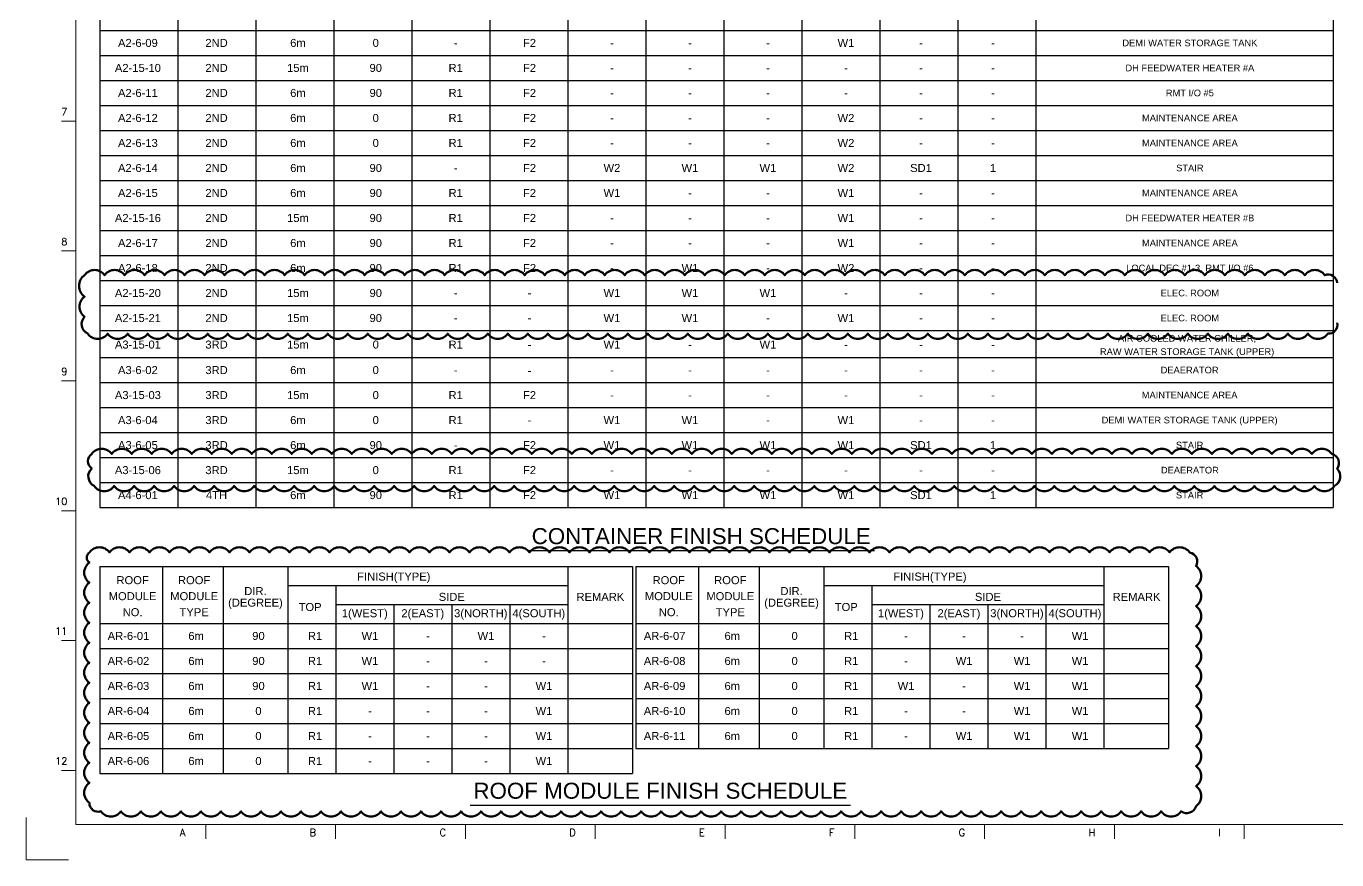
# Model space of a CAD drawing. Header units: millimetres. Extents: x -300 to 383236, y -195106 to -144646.
# Drawn here: x 311896 to 351206, y -195106 to -170110 of the extents above; entities that cross this region are included whole.
import ezdxf
from ezdxf.enums import TextEntityAlignment as Align

# ---------------------------------------------------------------- set-up
doc = ezdxf.new("R2010")
doc.units = ezdxf.units.MM
doc.header["$LTSCALE"] = 60
for name, color, linetype in [('1', 7, 'Continuous'), ('A-LINE02', 6, 'Continuous'), ('C_TEXT_CONTAINER NO', 7, 'Continuous')]:
    doc.layers.add(name, color=color, linetype=linetype)
for name, color, linetype, lineweight in [('C_REV', 4, 'Continuous', 50), ('TAN-TIT', 30, 'Continuous', 0), ('TITLE', 7, 'Continuous', 30)]:
    doc.layers.add(name, color=color, linetype=linetype, lineweight=lineweight)
doc.styles.add('Arial', font='arial.ttf')
doc.styles.add('COM', font='COMPLEX', dxfattribs={"height": 5})

# ---------------------------------------------------------------- blocks, each defined once
blk = doc.blocks.new('BORDER')
at = {"layer": 'TAN-TIT'}
for p, q in [((4977, 164680), (4977, 3520)), ((4977, 73830), (3534, 73830)), ((4977, 60851), (3534, 60851)), ((4977, 47872), (3534, 47872)), ((4977, 34894), (3534, 34894)), ((4977, 21915), (3534, 21915)), ((4977, 8937), (3534, 8937)), ((4977, 3520), (232823, 3520)), ((17955, 3520), (17955, 2078)), ((30934, 3520), (30934, 2078)), ((43912, 3520), (43912, 2078)), ((56891, 3520), (56891, 2078)), ((69870, 3520), (69870, 2078)), ((82848, 3520), (82848, 2078)), ((95827, 3520), (95827, 2078)), ((108806, 3520), (108806, 2078)), ((121784, 3520), (121784, 2078))]:
    blk.add_line(p, q, dxfattribs=at)
at = {"layer": 'TAN-TIT', "linetype": 'Continuous'}
for p, q in [((0, 4241), (0, 0)), ((0, 0), (4241, 0))]:
    blk.add_line(p, q, dxfattribs=at)
at = {"layer": 'TAN-TIT', "style": 'COM'}
for s, p in [('7', (4111, 74406)), ('8', (4111, 61428)), ('9', (4111, 48449)), ('10', (4111, 35471)), ('11', (4111, 22492)), ('12', (4111, 9513))]:
    blk.add_text(s, height=721, dxfattribs=at).set_placement(p, align=Align.RIGHT)
for s, p in [('A', (15359, 2366)), ('B', (28338, 2366)), ('C', (41317, 2366)), ('D', (54295, 2366)), ('E', (67274, 2366)), ('F', (80253, 2366)), ('G', (93231, 2366)), ('H', (106210, 2366)), ('I', (119188, 2366))]:
    blk.add_text(s, height=721, dxfattribs=at).set_placement(p)

msp = doc.modelspace()

# ---------------------------------------------------------------- linework, layer by layer
for p, q in [((314099, -146176.2), (314099, -184546.2)), ((316439, -146176.2), (316439, -184546.2)), ((318779, -146176.2), (318779, -184546.2)), ((321119, -146176.2), (321119, -184546.2)), ((323459, -146176.2), (323459, -184546.2)), ((337499, -146176.2), (337499, -184546.2)), ((342179, -146176.2), (342179, -184546.2)), ((351099, -146176.2), (351099, -184546.2)), ((325799, -146746.2), (325799, -184546.2)), ((328139, -146746.2), (328139, -184546.2)), ((330479, -147316.2), (330479, -184546.2)), ((332819, -147316.2), (332819, -184546.2)), ((335159, -147316.2), (335159, -184546.2)), ((339839, -147316.2), (339839, -184546.2)), ((314099, -170236.2), (351099, -170236.2)), ((314099, -170986.2), (351099, -170986.2)), ((314099, -171736.2), (351099, -171736.2)), ((314099, -172486.2), (351099, -172486.2)), ((314099, -173236.2), (351099, -173236.2)), ((314099, -173986.2), (351099, -173986.2)), ((314099, -174736.2), (351099, -174736.2)), ((314099, -175486.2), (351099, -175486.2)), ((314099, -176236.2), (351099, -176236.2)), ((314099, -176986.2), (351099, -176986.2)), ((314099, -177736.2), (351099, -177736.2)), ((314099, -178486.2), (351099, -178486.2)), ((314099, -179236.2), (351099, -179236.2)), ((314099, -180046.2), (351099, -180046.2)), ((314099, -180796.2), (351099, -180796.2)), ((314099, -181546.2), (351099, -181546.2)), ((314099, -182296.2), (351099, -182296.2)), ((314099, -183046.2), (351099, -183046.2)), ((314099, -183796.2), (351099, -183796.2)), ((314099, -184546.2), (351099, -184546.2)), ((314099, -186309), (314099, -192519)), ((314099, -186309), (330080.8, -186309)), ((315981.5, -186309), (315981.5, -192519)), ((317800.8, -186309), (317800.8, -192519)), ((319740.8, -186309), (319740.8, -192519)), ((328140.8, -186309), (328140.8, -192519)), ((330080.8, -186309), (330080.8, -192519)), ((330180.8, -186309), (330180.8, -191769)), ((330180.8, -186309), (330180.8, -191769)), ((330180.8, -186309), (346162.5, -186309)), ((332063.2, -186309), (332063.2, -191769)), ((333882.5, -186309), (333882.5, -191769)), ((335822.5, -186309), (335822.5, -191769)), ((344222.5, -186309), (344222.5, -191769)), ((346162.5, -186309), (346162.5, -191769)), ((319740.8, -186879), (328140.8, -186879)), ((321180.8, -186879), (321180.8, -192519)), ((335822.5, -186879), (344222.5, -186879)), ((337262.5, -186879), (337262.5, -191769)), ((321180.8, -187449), (328140.8, -187449)), ((322920.8, -187449), (322920.8, -192519)), ((324660.8, -187449), (324660.8, -192519)), ((326400.8, -187449), (326400.8, -192519)), ((337262.5, -187449), (344222.5, -187449)), ((339002.5, -187449), (339002.5, -191769)), ((340742.5, -187449), (340742.5, -191769)), ((342482.5, -187449), (342482.5, -191769)), ((314099, -188019), (330080.8, -188019)), ((330180.8, -188019), (346162.5, -188019)), ((314099, -188769), (330080.8, -188769)), ((330180.8, -188769), (346162.5, -188769)), ((314099, -189519), (330080.8, -189519)), ((330180.8, -189519), (346162.5, -189519)), ((314099, -190269), (330080.8, -190269)), ((330180.8, -190269), (346162.5, -190269)), ((314099, -191019), (330080.8, -191019)), ((330180.8, -191019), (346162.5, -191019)), ((314099, -191769), (330080.8, -191769)), ((330180.8, -191769), (346162.5, -191769)), ((314099, -192519), (330080.8, -192519))]:
    msp.add_line(p, q)
at = {"layer": 'A-LINE02', "color": 7}
for p, q in [((321180.8, -186917.3), (321180.8, -188133.9)), ((337262.5, -186917.3), (337262.5, -188133.9))]:
    msp.add_line(p, q, dxfattribs=at)
at = {"layer": 'C_REV'}
for points in [[(351217, -179006.1, -0.5205671), (350939.2, -179328.3, -0.5205671), (350339.2, -179328.3, -0.5205671), (349739.2, -179328.3, -0.5205671), (349139.2, -179328.3, -0.5205671), (348539.2, -179328.3, -0.5205671), (347939.2, -179328.3, -0.5205671), (347339.2, -179328.3, -0.5205671), (346739.2, -179328.3, -0.5205671), (346139.2, -179328.3, -0.5205671), (345539.2, -179328.3, -0.5205671), (344939.2, -179328.3, -0.5205671), (344339.2, -179328.3, -0.5205671), (343739.2, -179328.3, -0.5205671), (343139.2, -179328.3, -0.5205671), (342539.2, -179328.3, -0.5205671), (341939.2, -179328.3, -0.5205671), (341339.2, -179328.3, -0.5205671), (340739.2, -179328.3, -0.5205671), (340139.2, -179328.3, -0.5205671), (339539.2, -179328.3, -0.5205671), (338939.2, -179328.3, -0.5205671), (338339.2, -179328.3, -0.5205671), (337739.2, -179328.3, -0.5205671), (337139.2, -179328.3, -0.5205671), (336539.2, -179328.3, -0.5205671), (335939.2, -179328.3, -0.5205671), (335339.2, -179328.3, -0.5205671), (334739.2, -179328.3, -0.5205671), (334139.2, -179328.3, -0.5205671), (333539.2, -179328.3, -0.5205671), (332939.2, -179328.3, -0.5205671), (332339.2, -179328.3, -0.5205671), (331739.2, -179328.3, -0.5205671), (331139.2, -179328.3, -0.5205671), (330539.2, -179328.3, -0.5205671), (329939.2, -179328.3, -0.5205671), (329339.2, -179328.3, -0.5205671), (328739.2, -179328.3, -0.5205671), (328139.2, -179328.3, -0.5205671), (327539.2, -179328.3, -0.5205671), (326939.2, -179328.3, -0.5205671), (326339.2, -179328.3, -0.5205671), (325739.2, -179328.3, -0.5205671), (325139.2, -179328.3, -0.5205671), (324539.2, -179328.3, -0.5205671), (323939.2, -179328.3, -0.5205671), (323339.2, -179328.3, -0.5205671), (322739.2, -179328.3, -0.5205671), (322139.2, -179328.3, -0.5205671), (321539.2, -179328.3, -0.5205671), (320939.2, -179328.3, -0.5205671), (320339.2, -179328.3, -0.5205671), (319739.2, -179328.3, -0.5205671), (319139.2, -179328.3, -0.5205671), (318539.2, -179328.3, -0.5205671), (317939.2, -179328.3, -0.5205671), (317339.2, -179328.3, -0.5205671), (316739.2, -179328.3, -0.5205671), (316139.2, -179328.3, -0.5205671), (315539.2, -179328.3, -0.5205671), (314939.2, -179328.3, -0.5205671), (314339.2, -179328.3, -0.5205671), (313739.2, -179328.3, -0.5205671), (313647, -178820.5, -0.5205671), (313647, -178220.5, -0.5205671), (313647, -177576.1, -0.5205671)], [(313647, -177576.1, -0.5205671), (314247, -177576.1, -0.5205671), (314847, -177576.1, -0.5205671), (315447, -177576.1, -0.5205671), (316047, -177576.1, -0.5205671), (316647, -177576.1, -0.5205671), (317247, -177576.1, -0.5205671), (317847, -177576.1, -0.5205671), (318447, -177576.1, -0.5205671), (319047, -177576.1, -0.5205671), (319647, -177576.1, -0.5205671), (320247, -177576.1, -0.5205671), (320847, -177576.1, -0.5205671), (321447, -177576.1, -0.5205671), (322047, -177576.1, -0.5205671), (322647, -177576.1, -0.5205671), (323247, -177576.1, -0.5205671), (323847, -177576.1, -0.5205671), (324447, -177576.1, -0.5205671), (325047, -177576.1, -0.5205671), (325647, -177576.1, -0.5205671), (326247, -177576.1, -0.5205671), (326847, -177576.1, -0.5205671), (327447, -177576.1, -0.5205671), (328047, -177576.1, -0.5205671), (328647, -177576.1, -0.5205671), (329247, -177576.1, -0.5205671), (329847, -177576.1, -0.5205671), (330447, -177576.1, -0.5205671), (331047, -177576.1, -0.5205671), (331647, -177576.1, -0.5205671), (332247, -177576.1, -0.5205671), (332847, -177576.1, -0.5205671), (333447, -177576.1, -0.5205671), (334047, -177576.1, -0.5205671), (334647, -177576.1, -0.5205671), (335247, -177576.1, -0.5205671), (335847, -177576.1, -0.5205671), (336447, -177576.1, -0.5205671), (337047, -177576.1, -0.5205671), (337647, -177576.1, -0.5205671), (338247, -177576.1, -0.5205671), (338847, -177576.1, -0.5205671), (339447, -177576.1, -0.5205671), (340047, -177576.1, -0.5205671), (340647, -177576.1, -0.5205671), (341247, -177576.1, -0.5205671), (341847, -177576.1, -0.5205671), (342447, -177576.1, -0.5205671), (343047, -177576.1, -0.5205671), (343647, -177576.1, -0.5205671), (344247, -177576.1, -0.5205671), (344847, -177576.1, -0.5205671), (345447, -177576.1, -0.5205671), (346047, -177576.1, -0.5205671), (346647, -177576.1, -0.5205671), (347247, -177576.1, -0.5205671), (347847, -177576.1, -0.5205671), (348447, -177576.1, -0.5205671), (349047, -177576.1, -0.5205671), (349647, -177576.1, -0.5205671), (350247, -177576.1, -0.5205671), (350847, -177576.1, -0.5205671), (351217, -177806.1, -0.5205671)], [(313859.5, -182935.6, -0.5205671), (314459.5, -182935.6, -0.5205671), (315059.5, -182935.6, -0.5205671), (315659.5, -182935.6, -0.5205671), (316259.5, -182935.6, -0.5205671), (316859.5, -182935.6, -0.5205671), (317459.5, -182935.6, -0.5205671), (318059.5, -182935.6, -0.5205671), (318659.5, -182935.6, -0.5205671), (319259.5, -182935.6, -0.5205671), (319859.5, -182935.6, -0.5205671), (320459.5, -182935.6, -0.5205671), (321059.5, -182935.6, -0.5205671), (321659.5, -182935.6, -0.5205671), (322259.5, -182935.6, -0.5205671), (322859.5, -182935.6, -0.5205671), (323459.5, -182935.6, -0.5205671), (324059.5, -182935.6, -0.5205671), (324659.5, -182935.6, -0.5205671), (325259.5, -182935.6, -0.5205671), (325859.5, -182935.6, -0.5205671), (326459.5, -182935.6, -0.5205671), (327059.5, -182935.6, -0.5205671), (327659.5, -182935.6, -0.5205671), (328259.5, -182935.6, -0.5205671), (328859.5, -182935.6, -0.5205671), (329459.5, -182935.6, -0.5205671), (330059.5, -182935.6, -0.5205671), (330659.5, -182935.6, -0.5205671), (331259.5, -182935.6, -0.5205671), (331859.5, -182935.6, -0.5205671), (332459.5, -182935.6, -0.5205671), (333059.5, -182935.6, -0.5205671), (333659.5, -182935.6, -0.5205671), (334259.5, -182935.6, -0.5205671), (334859.5, -182935.6, -0.5205671), (335459.5, -182935.6, -0.5205671), (336059.5, -182935.6, -0.5205671), (336659.5, -182935.6, -0.5205671), (337259.5, -182935.6, -0.5205671), (337859.5, -182935.6, -0.5205671), (338459.5, -182935.6, -0.5205671), (339059.5, -182935.6, -0.5205671), (339659.5, -182935.6, -0.5205671), (340259.5, -182935.6, -0.5205671), (340859.5, -182935.6, -0.5205671), (341459.5, -182935.6, -0.5205671), (342059.5, -182935.6, -0.5205671), (342659.5, -182935.6, -0.5205671), (343259.5, -182935.6, -0.5205671), (343859.5, -182935.6, -0.5205671), (344459.5, -182935.6, -0.5205671), (345059.5, -182935.6, -0.5205671), (345659.5, -182935.6, -0.5205671), (346259.5, -182935.6, -0.5205671), (346859.5, -182935.6, -0.5205671), (347459.5, -182935.6, -0.5205671), (348059.5, -182935.6, -0.5205671), (348659.5, -182935.6, -0.5205671), (349259.5, -182935.6, -0.5205671), (349859.5, -182935.6, -0.5205671), (350459.5, -182935.6, -0.5205671), (351059.5, -182935.6, -0.5205671), (351215.9, -183379.2, -0.5205671), (351132.9, -183896.2, -0.5205671), (350532.9, -183896.2, -0.5205671), (349932.9, -183896.2, -0.5205671), (349332.9, -183896.2, -0.5205671), (348732.9, -183896.2, -0.5205671), (348132.9, -183896.2, -0.5205671), (347532.9, -183896.2, -0.5205671), (346932.9, -183896.2, -0.5205671), (346332.9, -183896.2, -0.5205671), (345732.9, -183896.2, -0.5205671), (345132.9, -183896.2, -0.5205671), (344532.9, -183896.2, -0.5205671), (343932.9, -183896.2, -0.5205671), (343332.9, -183896.2, -0.5205671), (342732.9, -183896.2, -0.5205671), (342132.9, -183896.2, -0.5205671), (341532.9, -183896.2, -0.5205671), (340932.9, -183896.2, -0.5205671), (340332.9, -183896.2, -0.5205671), (339732.9, -183896.2, -0.5205671), (339132.9, -183896.2, -0.5205671), (338532.9, -183896.2, -0.5205671), (337932.9, -183896.2, -0.5205671), (337332.9, -183896.2, -0.5205671), (336732.9, -183896.2, -0.5205671), (336132.9, -183896.2, -0.5205671), (335532.9, -183896.2, -0.5205671), (334932.9, -183896.2, -0.5205671), (334332.9, -183896.2, -0.5205671), (333732.9, -183896.2, -0.5205671), (333132.9, -183896.2, -0.5205671), (332532.9, -183896.2, -0.5205671), (331932.9, -183896.2, -0.5205671), (331332.9, -183896.2, -0.5205671), (330732.9, -183896.2, -0.5205671), (330132.9, -183896.2, -0.5205671), (329532.9, -183896.2, -0.5205671), (328932.9, -183896.2, -0.5205671), (328332.9, -183896.2, -0.5205671), (327732.9, -183896.2, -0.5205671), (327132.9, -183896.2, -0.5205671), (326532.9, -183896.2, -0.5205671), (325932.9, -183896.2, -0.5205671), (325332.9, -183896.2, -0.5205671), (324732.9, -183896.2, -0.5205671), (324132.9, -183896.2, -0.5205671), (323532.9, -183896.2, -0.5205671), (322932.9, -183896.2, -0.5205671), (322332.9, -183896.2, -0.5205671), (321732.9, -183896.2, -0.5205671), (321132.9, -183896.2, -0.5205671), (320532.9, -183896.2, -0.5205671), (319932.9, -183896.2, -0.5205671), (319332.9, -183896.2, -0.5205671), (318732.9, -183896.2, -0.5205671), (318132.9, -183896.2, -0.5205671), (317532.9, -183896.2, -0.5205671), (316932.9, -183896.2, -0.5205671), (316332.9, -183896.2, -0.5205671), (315732.9, -183896.2, -0.5205671), (315132.9, -183896.2, -0.5205671), (314532.9, -183896.2, -0.5205671), (313932.9, -183896.2, -0.5205671), (313859.5, -183369.6, -0.5205671), (313859.5, -182935.6, -0.5205671)], [(313792.1, -185891, -0.5205671), (314392.1, -185891, -0.5205671), (314992.1, -185891, -0.5205671), (315592.1, -185891, -0.5205671), (316192.1, -185891, -0.5205671), (316792.1, -185891, -0.5205671), (317392.1, -185891, -0.5205671), (317992.1, -185891, -0.5205671), (318592.1, -185891, -0.5205671), (319192.1, -185891, -0.5205671), (319792.1, -185891, -0.5205671), (320392.1, -185891, -0.5205671), (320992.1, -185891, -0.5205671), (321592.1, -185891, -0.5205671), (322192.1, -185891, -0.5205671), (322792.1, -185891, -0.5205671), (323392.1, -185891, -0.5205671), (323992.1, -185891, -0.5205671), (324592.1, -185891, -0.5205671), (325192.1, -185891, -0.5205671), (325792.1, -185891, -0.5205671), (326392.1, -185891, -0.5205671), (326992.1, -185891, -0.5205671), (327592.1, -185891, -0.5205671), (328192.1, -185891, -0.5205671), (328792.1, -185891, -0.5205671), (329392.1, -185891, -0.5205671), (329992.1, -185891, -0.5205671), (330592.1, -185891, -0.5205671), (331192.1, -185891, -0.5205671), (331792.1, -185891, -0.5205671), (332392.1, -185891, -0.5205671), (332992.1, -185891, -0.5205671), (333592.1, -185891, -0.5205671), (334192.1, -185891, -0.5205671), (334792.1, -185891, -0.5205671), (335392.1, -185891, -0.5205671), (335992.1, -185891, -0.5205671), (336592.1, -185891, -0.5205671), (337192.1, -185891, -0.5205671), (337792.1, -185891, -0.5205671), (338392.1, -185891, -0.5205671), (338992.1, -185891, -0.5205671), (339592.1, -185891, -0.5205671), (340192.1, -185891, -0.5205671), (340792.1, -185891, -0.5205671), (341392.1, -185891, -0.5205671), (341992.1, -185891, -0.5205671), (342592.1, -185891, -0.5205671), (343192.1, -185891, -0.5205671), (343792.1, -185891, -0.5205671), (344392.1, -185891, -0.5205671), (344992.1, -185891, -0.5205671), (345592.1, -185891, -0.5205671), (346192.1, -185891, -0.5205671), (346792.1, -185891, -0.5205671), (346984.7, -186298.4, -0.5205671), (346984.7, -186898.4, -0.5205671), (346984.7, -187498.4, -0.5205671), (346984.7, -188098.4, -0.5205671), (346984.7, -188698.4, -0.5205671), (346984.7, -189298.4, -0.5205671), (346984.7, -189898.4, -0.5205671), (346984.7, -190498.4, -0.5205671), (346984.7, -191098.4, -0.5205671), (346984.7, -191698.4, -0.5205671), (346984.7, -192298.4, -0.5205671), (346984.7, -192898.4, -0.5205671), (346984.7, -193498.4, -0.5205671), (346537.2, -193650.9, -0.5205671), (345937.2, -193650.9, -0.5205671), (345337.2, -193650.9, -0.5205671), (344737.2, -193650.9, -0.5205671), (344137.2, -193650.9, -0.5205671), (343537.2, -193650.9, -0.5205671), (342937.2, -193650.9, -0.5205671), (342337.2, -193650.9, -0.5205671), (341737.2, -193650.9, -0.5205671), (341137.2, -193650.9, -0.5205671), (340537.2, -193650.9, -0.5205671), (339937.2, -193650.9, -0.5205671), (339337.2, -193650.9, -0.5205671), (338737.2, -193650.9, -0.5205671), (338137.2, -193650.9, -0.5205671), (337537.2, -193650.9, -0.5205671), (336937.2, -193650.9, -0.5205671), (336337.2, -193650.9, -0.5205671), (335737.2, -193650.9, -0.5205671), (335137.2, -193650.9, -0.5205671), (334537.2, -193650.9, -0.5205671), (333937.2, -193650.9, -0.5205671), (333337.2, -193650.9, -0.5205671), (332737.2, -193650.9, -0.5205671), (332137.2, -193650.9, -0.5205671), (331537.2, -193650.9, -0.5205671), (330937.2, -193650.9, -0.5205671), (330337.2, -193650.9, -0.5205671), (329737.2, -193650.9, -0.5205671), (329137.2, -193650.9, -0.5205671), (328537.2, -193650.9, -0.5205671), (327937.2, -193650.9, -0.5205671), (327337.2, -193650.9, -0.5205671), (326737.2, -193650.9, -0.5205671), (326137.2, -193650.9, -0.5205671), (325537.2, -193650.9, -0.5205671), (324937.2, -193650.9, -0.5205671), (324337.2, -193650.9, -0.5205671), (323737.2, -193650.9, -0.5205671), (323137.2, -193650.9, -0.5205671), (322537.2, -193650.9, -0.5205671), (321937.2, -193650.9, -0.5205671), (321337.2, -193650.9, -0.5205671), (320737.2, -193650.9, -0.5205671), (320137.2, -193650.9, -0.5205671), (319537.2, -193650.9, -0.5205671), (318937.2, -193650.9, -0.5205671), (318337.2, -193650.9, -0.5205671), (317737.2, -193650.9, -0.5205671), (317137.2, -193650.9, -0.5205671), (316537.2, -193650.9, -0.5205671), (315937.2, -193650.9, -0.5205671), (315337.2, -193650.9, -0.5205671), (314737.2, -193650.9, -0.5205671), (314137.2, -193650.9, -0.5205671), (313792.1, -193396.1, -0.5205671), (313792.1, -192796.1, -0.5205671), (313792.1, -192196.1, -0.5205671), (313792.1, -191596.1, -0.5205671), (313792.1, -190996.1, -0.5205671), (313792.1, -190396.1, -0.5205671), (313792.1, -189796.1, -0.5205671), (313792.1, -189196.1, -0.5205671), (313792.1, -188596.1, -0.5205671), (313792.1, -187996.1, -0.5205671), (313792.1, -187396.1, -0.5205671), (313792.1, -186796.1, -0.5205671), (313792.1, -186196.1, -0.5205671), (313792.1, -185891, -0.5205671)]]:
    msp.add_lwpolyline(points, format="xyb", dxfattribs=at)
at = {"layer": 'TITLE', "color": 1, "linetype": 'Continuous'}
for p, q in [((337340.7, -185840.2), (326940.7, -185840.2)), ((336615.1, -193474.5), (325215.1, -193474.5))]:
    msp.add_line(p, q, dxfattribs=at)

# ---------------------------------------------------------------- block references
at = {"layer": '1', "xscale": 0.3, "yscale": 0.3, "zscale": 0.3}
msp.add_blockref('BORDER', (311895.7, -195106.1), dxfattribs=at)

# ---------------------------------------------------------------- texts
at = {"style": 'Arial'}
for s, height, p in [('A2-6-09', 240, (315245.7, -170611.2)), ('2ND', 240, (317604.8, -170611.2)), ('6m', 240, (320046, -170611.2)), ('0', 240, (322379.9, -170611.2)), ('F2', 240, (326991.8, -170611.2)), ('W1', 240, (336484.3, -170611.2)), ('DEMI WATER STORAGE TANK', 200, (346798.9, -170611.2)), ('-', 240, (324777.8, -170611.2)), ('-', 240, (329464.3, -170611.2)), ('-', 240, (331804.3, -170611.2)), ('-', 240, (334144.3, -170611.2)), ('-', 240, (338734.3, -170611.2)), ('-', 240, (340894.3, -170611.2)), ('A2-15-10', 240, (315245.7, -171361.2)), ('2ND', 240, (317604.8, -171361.2)), ('15m', 240, (320046, -171361.2)), ('90', 240, (322379.9, -171361.2)), ('R1', 240, (324777.8, -171361.2)), ('F2', 240, (326991.8, -171361.2)), ('-', 240, (329464.3, -171361.2)), ('-', 240, (331804.3, -171361.2)), ('-', 240, (334144.3, -171361.2)), ('-', 240, (336484.3, -171361.2)), ('-', 240, (338734.3, -171361.2)), ('-', 240, (340894.3, -171361.2)), ('DH FEEDWATER HEATER #A', 200, (346798.9, -171361.2)), ('A2-6-11', 240, (315245.7, -172111.2)), ('2ND', 240, (317604.8, -172111.2)), ('6m', 240, (320046, -172111.2)), ('90', 240, (322379.9, -172111.2)), ('R1', 240, (324777.8, -172111.2)), ('F2', 240, (326991.8, -172111.2)), ('-', 240, (329464.3, -172111.2)), ('-', 240, (331804.3, -172111.2)), ('-', 240, (334144.3, -172111.2)), ('-', 240, (336484.3, -172111.2)), ('-', 240, (338734.3, -172111.2)), ('-', 240, (340894.3, -172111.2)), ('RMT I/O #5', 200, (346798.9, -172111.2)), ('A2-6-12', 240, (315245.7, -172861.2)), ('2ND', 240, (317604.8, -172861.2)), ('6m', 240, (320046, -172861.2)), ('0', 240, (322379.9, -172861.2)), ('R1', 240, (324777.8, -172861.2)), ('F2', 240, (326991.8, -172861.2)), ('-', 240, (329464.3, -172861.2)), ('-', 240, (331804.3, -172861.2)), ('-', 240, (334144.3, -172861.2)), ('W2', 240, (336484.3, -172861.2)), ('-', 240, (338734.3, -172861.2)), ('-', 240, (340894.3, -172861.2)), ('MAINTENANCE AREA', 200, (346798.9, -172861.2)), ('A2-6-13', 240, (315245.7, -173611.2)), ('2ND', 240, (317604.8, -173611.2)), ('6m', 240, (320046, -173611.2)), ('0', 240, (322379.9, -173611.2)), ('R1', 240, (324777.8, -173611.2)), ('F2', 240, (326991.8, -173611.2)), ('-', 240, (329464.3, -173611.2)), ('-', 240, (331804.3, -173611.2)), ('-', 240, (334144.3, -173611.2)), ('W2', 240, (336484.3, -173611.2)), ('-', 240, (338734.3, -173611.2)), ('-', 240, (340894.3, -173611.2)), ('MAINTENANCE AREA', 200, (346798.9, -173611.2)), ('A2-6-14', 240, (315245.7, -174361.2)), ('2ND', 240, (317604.8, -174361.2)), ('6m', 240, (320046, -174361.2)), ('90', 240, (322379.9, -174361.2)), ('-', 240, (324777.8, -174361.2)), ('F2', 240, (326991.8, -174361.2)), ('W2', 240, (329464.3, -174361.2)), ('W1', 240, (331804.3, -174361.2)), ('W1', 240, (334144.3, -174361.2)), ('W2', 240, (336484.3, -174361.2)), ('SD1', 240, (338734.3, -174361.2)), ('1', 240, (340894.3, -174361.2)), ('STAIR', 200, (346798.9, -174361.2)), ('A2-6-15', 240, (315245.7, -175111.2)), ('2ND', 240, (317604.8, -175111.2)), ('6m', 240, (320046, -175111.2)), ('90', 240, (322379.9, -175111.2)), ('R1', 240, (324777.8, -175111.2)), ('F2', 240, (326991.8, -175111.2)), ('W1', 240, (329464.3, -175111.2)), ('-', 240, (331804.3, -175111.2)), ('-', 240, (334144.3, -175111.2)), ('W1', 240, (336484.3, -175111.2)), ('-', 240, (338734.3, -175111.2)), ('-', 240, (340894.3, -175111.2)), ('MAINTENANCE AREA', 200, (346798.9, -175111.2)), ('A2-15-16', 240, (315245.7, -175861.2)), ('2ND', 240, (317604.8, -175861.2)), ('15m', 240, (320046, -175861.2)), ('90', 240, (322379.9, -175861.2)), ('R1', 240, (324777.8, -175861.2)), ('F2', 240, (326991.8, -175861.2)), ('-', 240, (329464.3, -175861.2)), ('-', 240, (331804.3, -175861.2)), ('-', 240, (334144.3, -175861.2)), ('W1', 240, (336484.3, -175861.2)), ('-', 240, (338734.3, -175861.2)), ('-', 240, (340894.3, -175861.2)), ('DH FEEDWATER HEATER #B', 200, (346798.9, -175861.2)), ('A2-6-17', 240, (315245.7, -176611.2)), ('2ND', 240, (317604.8, -176611.2)), ('6m', 240, (320046, -176611.2)), ('90', 240, (322379.9, -176611.2)), ('R1', 240, (324777.8, -176611.2)), ('F2', 240, (326991.8, -176611.2)), ('W1', 240, (336484.3, -176611.2)), ('-', 240, (329464.3, -176611.2)), ('-', 240, (331804.3, -176611.2)), ('-', 240, (334144.3, -176611.2)), ('-', 240, (338734.3, -176611.2)), ('-', 240, (340894.3, -176611.2)), ('MAINTENANCE AREA', 200, (346798.9, -176611.2)), ('A2-6-18', 240, (315245.7, -177361.2)), ('2ND', 240, (317604.8, -177361.2)), ('6m', 240, (320046, -177361.2)), ('90', 240, (322379.9, -177361.2)), ('R1', 240, (324777.8, -177361.2)), ('F2', 240, (326991.8, -177361.2)), ('W1', 240, (331804.3, -177361.2)), ('W2', 240, (336484.3, -177361.2)), ('LOCAL DEC #1-3, RMT I/O #6', 200, (346798.9, -177361.2)), ('-', 240, (329464.3, -177361.2)), ('-', 240, (334144.3, -177361.2)), ('-', 240, (338734.3, -177361.2)), ('-', 240, (340894.3, -177361.2)), ('A3-15-01', 240, (315245.7, -179656.2)), ('3RD', 240, (317604.8, -179656.2)), ('15m', 240, (320046, -179656.2)), ('0', 240, (322379.9, -179656.2)), ('R1', 240, (324777.8, -179656.2)), ('W1', 240, (329464.3, -179656.2)), ('W1', 240, (334144.3, -179656.2)), ('AIR COOLED WATER CHILLER,', 200, (346715.2, -179468.6)), ('-', 240, (326991.8, -179656.2)), ('-', 240, (331804.3, -179656.2)), ('-', 240, (336484.3, -179656.2)), ('-', 240, (338734.3, -179656.2)), ('-', 240, (340894.3, -179656.2)), ('RAW WATER STORAGE TANK (UPPER)', 200, (346715.2, -179868.6)), ('A3-6-02', 240, (315245.7, -180421.2)), ('3RD', 240, (317604.8, -180421.2)), ('6m', 240, (320046, -180421.2)), ('0', 240, (322379.9, -180421.2)), ('DEAERATOR', 200, (346791.4, -180421.2)), ('-', 240, (324777.8, -180421.2)), ('-', 240, (326991.8, -180436.2)), ('-', 240, (329464.3, -180421.2)), ('-', 240, (331804.3, -180421.2)), ('-', 240, (334144.3, -180421.2)), ('-', 240, (336484.3, -180421.2)), ('-', 240, (338734.3, -180421.2)), ('-', 240, (340894.3, -180421.2)), ('A3-15-03', 240, (315245.7, -181171.2)), ('3RD', 240, (317604.8, -181171.2)), ('15m', 240, (320046, -181171.2)), ('0', 240, (322379.9, -181171.2)), ('R1', 240, (324777.8, -181171.2)), ('F2', 240, (326991.8, -181171.2)), ('-', 240, (329464.3, -181171.2)), ('-', 240, (331804.3, -181171.2)), ('-', 240, (334144.3, -181171.2)), ('-', 240, (336484.3, -181171.2)), ('-', 240, (338734.3, -181171.2)), ('-', 240, (340894.3, -181171.2)), ('MAINTENANCE AREA', 200, (346791.4, -181171.2)), ('A3-6-04', 240, (315245.7, -181921.2)), ('3RD', 240, (317604.8, -181921.2)), ('6m', 240, (320046, -181921.2)), ('0', 240, (322379.9, -181921.2)), ('R1', 240, (324777.8, -181921.2)), ('-', 240, (326991.8, -181921.2)), ('W1', 240, (329464.3, -181921.2)), ('W1', 240, (331804.3, -181921.2)), ('-', 240, (334144.3, -181921.2)), ('W1', 240, (336484.3, -181921.2)), ('-', 240, (338734.3, -181921.2)), ('-', 240, (340894.3, -181921.2)), ('DEMI WATER STORAGE TANK (UPPER)', 200, (346791.4, -181921.2)), ('A3-6-05', 240, (315245.7, -182671.2)), ('3RD', 240, (317604.8, -182671.2)), ('6m', 240, (320046, -182671.2)), ('90', 240, (322379.9, -182671.2)), ('-', 240, (324777.8, -182671.2)), ('F2', 240, (326991.8, -182671.2)), ('W1', 240, (329464.3, -182671.2)), ('W1', 240, (331804.3, -182671.2)), ('W1', 240, (334144.3, -182671.2)), ('W1', 240, (336484.3, -182671.2)), ('SD1', 240, (338734.3, -182671.2)), ('1', 240, (340894.3, -182671.2)), ('STAIR', 200, (346791.4, -182671.2)), ('A4-6-01', 240, (315245.7, -184171.2)), ('4TH', 240, (317604.8, -184171.2)), ('6m', 240, (320046, -184171.2)), ('90', 240, (322379.9, -184171.2)), ('R1', 240, (324777.8, -184171.2)), ('F2', 240, (326991.8, -184171.2)), ('W1', 240, (329464.3, -184171.2)), ('W1', 240, (331804.3, -184171.2)), ('W1', 240, (334144.3, -184171.2)), ('W1', 240, (336484.3, -184171.2)), ('SD1', 240, (338734.3, -184171.2)), ('1', 240, (340894.3, -184171.2)), ('STAIR', 200, (346791.4, -184171.2))]:
    msp.add_text(s, height=height, dxfattribs=at).set_placement(p, align=Align.MIDDLE_CENTER)
at = {"color": 6, "style": 'Arial'}
for s, height, p in [('A2-15-20', 240, (315245.7, -178111.2)), ('2ND', 240, (317604.8, -178111.2)), ('15m', 240, (320046, -178111.2)), ('90', 240, (322379.9, -178111.2)), ('W1', 240, (329464.3, -178111.2)), ('W1', 240, (331804.3, -178111.2)), ('W1', 240, (334144.3, -178111.2)), ('ELEC. ROOM', 200, (346798.9, -178111.2)), ('-', 240, (324777.8, -178111.2)), ('-', 240, (326991.8, -178111.2)), ('-', 240, (336484.3, -178111.2)), ('-', 240, (338734.3, -178111.2)), ('-', 240, (340894.3, -178111.2)), ('A2-15-21', 240, (315245.7, -178861.2)), ('2ND', 240, (317604.8, -178861.2)), ('15m', 240, (320046, -178861.2)), ('90', 240, (322379.9, -178861.2)), ('W1', 240, (329464.3, -178861.2)), ('W1', 240, (331804.3, -178861.2)), ('W1', 240, (336484.3, -178861.2)), ('ELEC. ROOM', 200, (346798.9, -178861.2)), ('-', 240, (324777.8, -178861.2)), ('-', 240, (326991.8, -178861.2)), ('-', 240, (334144.3, -178861.2)), ('-', 240, (338734.3, -178861.2)), ('-', 240, (340894.3, -178861.2)), ('A3-15-06', 240, (315245.7, -183421.2)), ('3RD', 240, (317604.8, -183421.2)), ('15m', 240, (320046, -183421.2)), ('0', 240, (322379.9, -183421.2)), ('R1', 240, (324777.8, -183421.2)), ('F2', 240, (326991.8, -183421.2)), ('-', 240, (329464.3, -183421.2)), ('-', 240, (331804.3, -183421.2)), ('-', 240, (334144.3, -183421.2)), ('-', 240, (336484.3, -183421.2)), ('-', 240, (338734.3, -183421.2)), ('-', 240, (340894.3, -183421.2)), ('DEAERATOR', 200, (346798.9, -183421.2)), ('AR-6-01', 240, (314962.5, -188394)), ('6m', 240, (316991.4, -188394)), ('90', 240, (318861.7, -188394)), ('R1', 240, (320559.6, -188394)), ('W1', 240, (322206.1, -188394)), ('W1', 240, (325686.1, -188394)), ('AR-6-07', 240, (331044.3, -188394)), ('6m', 240, (333073.1, -188394)), ('0', 240, (334943.4, -188394)), ('R1', 240, (336641.4, -188394)), ('W1', 240, (343507.8, -188394)), ('-', 240, (323946.1, -188394)), ('-', 240, (327426.1, -188394)), ('-', 240, (338287.8, -188394)), ('-', 240, (340027.8, -188394)), ('-', 240, (341767.8, -188394)), ('AR-6-02', 240, (314962.5, -189144)), ('6m', 240, (316991.4, -189144)), ('90', 240, (318861.7, -189144)), ('R1', 240, (320559.6, -189144)), ('W1', 240, (322206.1, -189144)), ('AR-6-08', 240, (331044.3, -189144)), ('6m', 240, (333073.1, -189144)), ('0', 240, (334943.4, -189144)), ('R1', 240, (336641.4, -189144)), ('W1', 240, (340027.8, -189144)), ('W1', 240, (341767.8, -189144)), ('W1', 240, (343507.8, -189144)), ('-', 240, (323946.1, -189144)), ('-', 240, (325686.1, -189144)), ('-', 240, (327426.1, -189144)), ('-', 240, (338287.8, -189144)), ('AR-6-03', 240, (314962.5, -189894)), ('6m', 240, (316991.4, -189894)), ('90', 240, (318861.7, -189894)), ('R1', 240, (320559.6, -189894)), ('W1', 240, (322206.1, -189894)), ('W1', 240, (327426.1, -189894)), ('AR-6-09', 240, (331044.3, -189894)), ('6m', 240, (333073.1, -189894)), ('0', 240, (334943.4, -189894)), ('R1', 240, (336641.4, -189894)), ('W1', 240, (338287.8, -189894)), ('W1', 240, (341767.8, -189894)), ('W1', 240, (343507.8, -189894)), ('-', 240, (323946.1, -189894)), ('-', 240, (325686.1, -189894)), ('-', 240, (340027.8, -189894)), ('AR-6-04', 240, (314962.5, -190644)), ('6m', 240, (316991.4, -190644)), ('0', 240, (318861.7, -190644)), ('R1', 240, (320559.6, -190644)), ('W1', 240, (327426.1, -190644)), ('AR-6-10', 240, (331044.3, -190644)), ('6m', 240, (333073.1, -190644)), ('0', 240, (334943.4, -190644)), ('R1', 240, (336641.4, -190644)), ('W1', 240, (341767.8, -190644)), ('W1', 240, (343507.8, -190644)), ('-', 240, (322206.1, -190644)), ('-', 240, (323946.1, -190644)), ('-', 240, (325686.1, -190644)), ('-', 240, (338287.8, -190644)), ('-', 240, (340027.8, -190644)), ('AR-6-05', 240, (314962.5, -191394)), ('6m', 240, (316991.4, -191394)), ('0', 240, (318861.7, -191394)), ('R1', 240, (320559.6, -191394)), ('-', 240, (322206.1, -191394)), ('-', 240, (323946.1, -191394)), ('-', 240, (325686.1, -191394)), ('W1', 240, (327426.1, -191394)), ('AR-6-11', 240, (331044.3, -191394)), ('6m', 240, (333073.1, -191394)), ('0', 240, (334943.4, -191394)), ('R1', 240, (336641.4, -191394)), ('-', 240, (338287.8, -191394)), ('W1', 240, (340027.8, -191394)), ('W1', 240, (341767.8, -191394)), ('W1', 240, (343507.8, -191394)), ('AR-6-06', 240, (314962.5, -192144)), ('6m', 240, (316991.4, -192144)), ('0', 240, (318861.7, -192144)), ('R1', 240, (320559.6, -192144)), ('-', 240, (322206.1, -192144)), ('-', 240, (323946.1, -192144)), ('-', 240, (325686.1, -192144)), ('W1', 240, (327426.1, -192144))]:
    msp.add_text(s, height=height, dxfattribs=at).set_placement(p, align=Align.MIDDLE_CENTER)
at = {"layer": 'C_TEXT_CONTAINER NO', "style": 'Arial'}
for s, p in [('ROOF', (315086.9, -186721.1)), ('ROOF', (316932.7, -186721.1)), ('FINISH(TYPE)', (322920.8, -186613.1)), ('ROOF', (331168.7, -186721.1)), ('ROOF', (333014.5, -186721.1)), ('FINISH(TYPE)', (339002.5, -186613.1)), ('MODULE', (315086.9, -187201.1)), ('MODULE', (316932.7, -187201.1)), ('DIR.', (318770.8, -187047.6)), ('SIDE', (324660.8, -187221.4)), ('REMARK', (329117.7, -187221.4)), ('MODULE', (331168.7, -187201.1)), ('MODULE', (333014.5, -187201.1)), ('DIR.', (334852.5, -187047.6)), ('SIDE', (340742.5, -187221.4)), ('REMARK', (345199.4, -187221.4)), ('(DEGREE)', (318770.8, -187395.2)), ('TOP', (320410.8, -187525.6)), ('(DEGREE)', (334852.5, -187395.2)), ('TOP', (336492.5, -187525.6)), ('NO.', (315086.9, -187681.1)), ('TYPE', (316932.7, -187681.1)), ('1(WEST)', (322050.8, -187712.7)), ('2(EAST)', (323790.8, -187712.7)), ('3(NORTH)', (325530.8, -187712.7)), ('4(SOUTH)', (327270.8, -187712.7)), ('NO.', (331168.7, -187681.1)), ('TYPE', (333014.5, -187681.1)), ('1(WEST)', (338132.5, -187712.7)), ('2(EAST)', (339872.5, -187712.7)), ('3(NORTH)', (341612.5, -187712.7)), ('4(SOUTH)', (343352.5, -187712.7))]:
    msp.add_text(s, height=240, dxfattribs=at).set_placement(p, align=Align.MIDDLE_CENTER)
at = {"layer": 'TITLE', "color": 3, "ltscale": 10, "style": 'Arial'}
for s, p in [('CONTAINER FINISH SCHEDULE', (332140.7, -185641.1)), ('ROOF MODULE FINISH SCHEDULE', (330915.1, -193275.4))]:
    msp.add_text(s, height=480, dxfattribs=at).set_placement(p, align=Align.CENTER)

doc.saveas('drawing.dxf')
